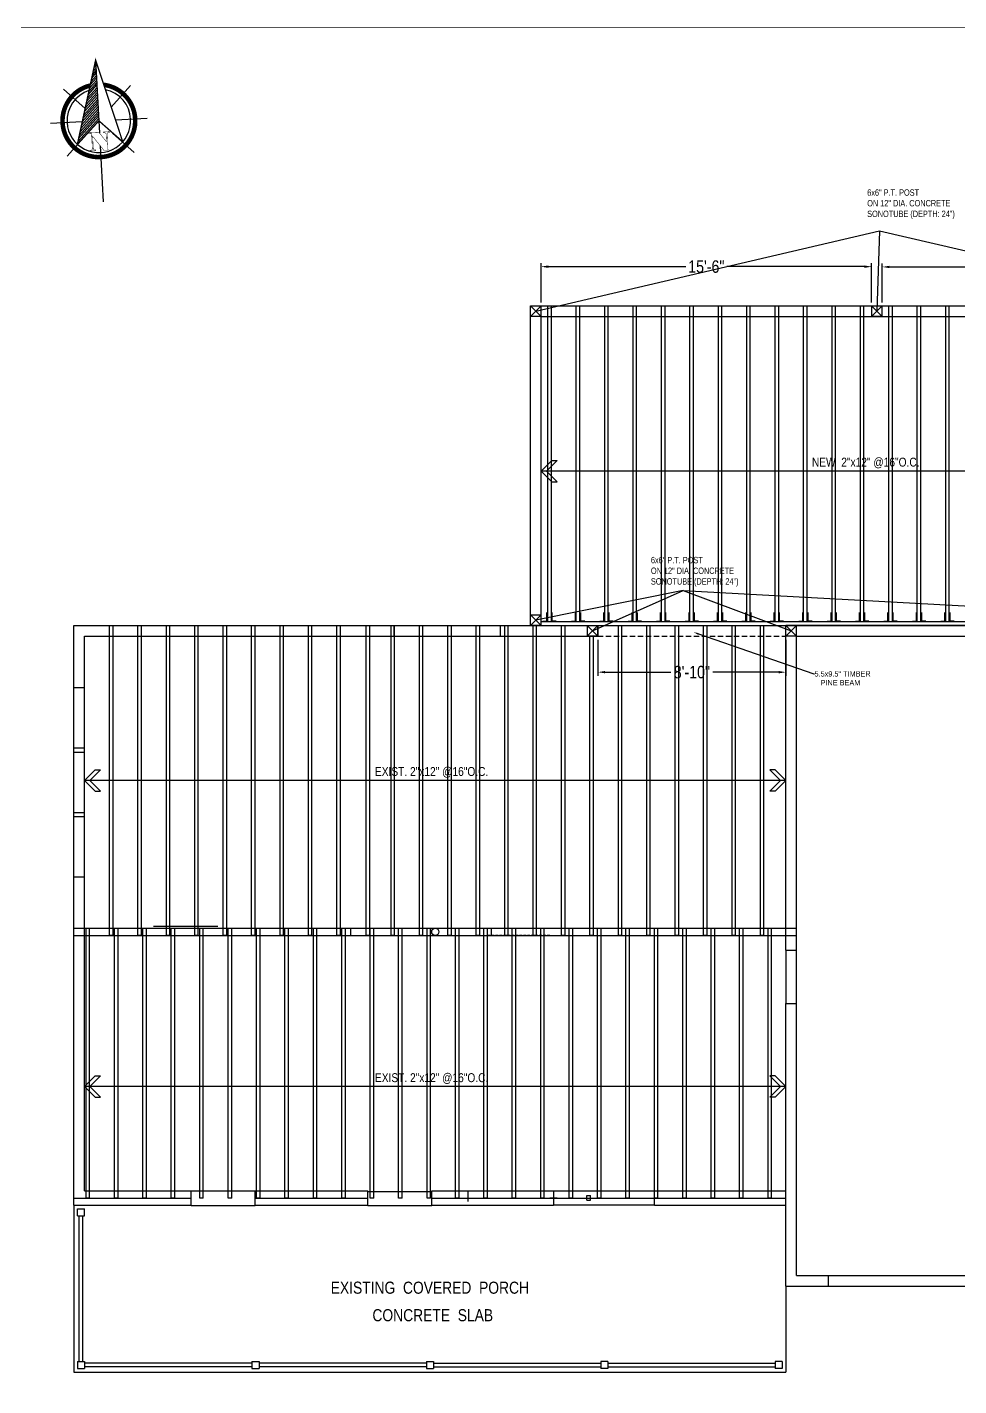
# Model space of a CAD drawing. Header units: inches. Extents: x -1842 to 12195, y -2228 to 2193.
# Drawn here: x 4611 to 5135, y -618 to 147 of the extents above; entities that cross this region are included whole.
import ezdxf
from ezdxf import colors
from ezdxf.entities.mleader import LeaderData, LeaderLine
from ezdxf.math import Vec2, Vec3

# ---------------------------------------------------------------- set-up
doc = ezdxf.new("R2010")
doc.units = ezdxf.units.IN
doc.header["$LTSCALE"] = 6
doc.header["$MEASUREMENT"] = 0
doc.linetypes.add('DASHED', pattern=[0.75, 0.5, -0.25])
doc.linetypes.add('HIDDEN', pattern=[0.375, 0.25, -0.125])
for name, color, linetype in [('ARWALL', 7, 'HIDDEN'), ('CABS', 23, 'Continuous'), ('Title Block', 7, 'Continuous'), ('TXT', 4, 'Continuous')]:
    doc.layers.add(name, color=color, linetype=linetype)
doc.styles.add('ARCHSTYLSHX', font='ARCHSTYL.SHX')
doc.styles.add('HS-DESIGN-TTLB', font='GOTHIC.TTF')
doc.styles.get("Standard").update_dxf_attribs({"font": 'ARIALN.TTF'})
doc.dimstyles.new('STANDARD$0', dxfattribs={"dimtxt": 6, "dimasz": 3, "dimexe": 4, "dimexo": 24, "dimgap": 0.5, "dimtad": 1, "dimdec": 1, "dimzin": 3, "dimdsep": 46, "dimlunit": 4, "dimtxsty": 'ARCHSTYLSHX', "dimblk1": 'OBLIQUE', "dimblk2": 'OBLIQUE', "dimsah": 1, "dimcen": 0.0625, "dimdle": 4, "dimadec": 0, "dimazin": 0, "dimtfac": 1, "dimtdec": 1, "dimtofl": 0, "dimtmove": 0, "dimatfit": 3, "dimldrblk": 'OBLIQUE', "dimfxl": 1, "dimfrac": 2, "dimtolj": 1, "dimtzin": 0, "dimlwd": 9, "dimlwe": 13, "dimarcsym": 0})

# ---------------------------------------------------------------- blocks, each defined once
blk = doc.blocks.new('*X137')
at = {"color": 0}
for p, q in [((147.35, -409.49), (147.62, -409.23)), ((147.55, -408.76), (147.62, -408.7)), ((146.16, -413.87), (147.62, -412.41)), ((146.36, -413.14), (147.62, -411.88)), ((146.55, -412.41), (147.62, -411.35)), ((146.75, -411.68), (147.62, -410.82)), ((146.95, -410.95), (147.62, -410.29)), ((147.15, -410.22), (147.62, -409.76)), ((144.96, -418.25), (147.62, -415.59)), ((145.16, -417.52), (147.62, -415.06)), ((145.36, -416.79), (147.62, -414.53)), ((145.56, -416.06), (147.62, -414)), ((145.76, -415.33), (147.62, -413.47)), ((145.96, -414.6), (147.62, -412.94)), ((143.96, -421.9), (147.62, -418.24)), ((144.16, -421.17), (147.62, -417.71)), ((144.36, -420.44), (147.62, -417.18)), ((144.56, -419.71), (147.62, -416.65)), ((144.76, -418.98), (147.62, -416.12)), ((142.76, -426.28), (147.62, -421.42)), ((142.96, -425.55), (147.62, -420.89)), ((143.16, -424.82), (147.62, -420.36)), ((143.36, -424.09), (147.62, -419.83)), ((143.56, -423.36), (147.62, -419.3)), ((143.76, -422.63), (147.62, -418.77))]:
    blk.add_line(p, q, dxfattribs=at)
blk = doc.blocks.new('North')
for p, q in [((-0.05, 18.32), (-0.05, 2.23)), ((-2.92, 7.82), (-7.42, 12.32)), ((2.82, 7.82), (7.32, 12.32)), ((-3.71, 4.95), (-10.67, 4.95)), ((3.61, 4.95), (10.57, 4.95)), ((-2.92, 2.08), (-7.42, -2.42)), ((2.82, 2.08), (7.32, -2.42)), ((-0.05, -0.54), (-0.05, -12.88))]:
    blk.add_line(p, q)
for points, const_width in [([(-5.06, -0.01), (-0.05, 18.32), (4.95, 0.05), (-0.05, 4.95), (-5.06, -0.01)], 0.3), ([(-1.6, -0.98), (-1.6, -1.05), (-1.59, -1.12), (-1.58, -1.18), (-1.57, -1.22), (-1.56, -1.27), (-1.54, -1.31), (-1.52, -1.33), (-1.5, -1.35), (-1.47, -1.37), (-1.44, -1.38), (-1.4, -1.4), (-1.34, -1.41), (-1.28, -1.42), (-1.21, -1.43), (-1.13, -1.43), (-1.05, -1.43), (-1.05, -1.59), (-2.39, -1.59), (-2.39, -1.43), (-2.35, -1.43), (-2.28, -1.43), (-2.21, -1.43), (-2.14, -1.42), (-2.09, -1.41), (-2.04, -1.4), (-2, -1.38), (-1.96, -1.37), (-1.94, -1.35), (-1.91, -1.33), (-1.88, -1.31), (-1.86, -1.27), (-1.85, -1.23), (-1.83, -1.18), (-1.82, -1.12), (-1.81, -1.06), (-1.81, -1), (-1.81, 2.29), (-2.39, 2.29), (-2.39, 2.44), (-0.21, 2.44), (1.39, 0.24), (1.39, 1.81), (1.39, 1.88), (1.38, 1.95), (1.37, 2), (1.36, 2.06), (1.35, 2.1), (1.33, 2.14), (1.31, 2.17), (1.29, 2.19), (1.26, 2.21), (1.22, 2.23), (1.17, 2.25), (1.12, 2.26), (1.06, 2.27), (0.99, 2.28), (0.92, 2.29), (0.84, 2.29), (0.82, 2.29), (0.82, 2.44), (2.16, 2.44), (2.16, 2.29), (2.12, 2.29), (2.04, 2.29), (1.98, 2.28), (1.92, 2.27), (1.86, 2.26), (1.81, 2.25), (1.77, 2.24), (1.73, 2.22), (1.71, 2.2), (1.69, 2.18), (1.67, 2.15), (1.65, 2.1), (1.63, 2.06), (1.62, 2.01), (1.61, 1.95), (1.61, 1.88), (1.61, 1.81), (1.61, -1.59), (0.7, -1.59), (-1.6, 1.62), (-1.6, -0.98), (-1.6, -0.98)], 0.1)]:
    blk.add_lwpolyline(points, dxfattribs=dict(const_width=const_width))
at = {"const_width": 1}
for points in [[(-8.05, 4.95, 1), (7.95, 4.95, 0.359415), (1.47, 12.8, 1)], [(-1.57, 12.8, 0.359415), (-8.05, 4.95, 1)]]:
    blk.add_lwpolyline(points, format="xyb", dxfattribs=at)
for start, end in [(105.027, 180), (0, 74.973), (180, 0)]:
    blk.add_arc((-0.05, 4.95), 7, start, end)
blk.add_blockref('*X137', (-147.67, 426.84))
blk = doc.blocks.new('*D467')
at = {"layer": 'Defpoints', "color": 0, "transparency": 16777216}
for p in [(5086.23, 12.34), (4900.16, -9.81), (5086.23, -9.81)]:
    blk.add_point(p, dxfattribs=at)
at = {"layer": 'Title Block', "color": 3, "lineweight": -2, "transparency": 16777216}
for p, q in [((4900.16, -7.81), (4900.16, 14.34)), ((4904.16, 12.34), (4981.6, 12.34)), ((5082.23, 12.34), (5004.79, 12.34)), ((5086.23, -7.81), (5086.23, 14.34))]:
    blk.add_line(p, q, dxfattribs=at)
at = {"layer": 'Title Block', "color": 3, "transparency": 16777216}
for points in [[(4904.16, 13), (4904.16, 11.67), (4900.16, 12.34)], [(5082.23, 13), (5082.23, 11.67), (5086.23, 12.34)]]:
    blk.add_solid(points, dxfattribs=at)
at = {"layer": 'Title Block', "color": 3, "transparency": 16777216, "insert": (4993.19, 12.34), "char_height": 7, "attachment_point": 5}
blk.add_mtext('\\A1;15\'-6"', dxfattribs=at)
blk = doc.blocks.new('*D468')
at = {"layer": 'Defpoints', "color": 0, "transparency": 16777216}
for p in [(5283.96, 12.19), (5092.23, -9.81), (5283.96, -9.81)]:
    blk.add_point(p, dxfattribs=at)
at = {"layer": 'Title Block', "color": 3, "lineweight": -2, "transparency": 16777216}
for p, q in [((5092.23, -7.81), (5092.23, 14.19)), ((5096.23, 12.19), (5181.49, 12.19)), ((5279.96, 12.19), (5194.69, 12.19)), ((5283.96, -7.81), (5283.96, 14.19))]:
    blk.add_line(p, q, dxfattribs=at)
at = {"layer": 'Title Block', "color": 3, "transparency": 16777216}
for points in [[(5096.23, 12.85), (5096.23, 11.52), (5092.23, 12.19)], [(5279.96, 12.85), (5279.96, 11.52), (5283.96, 12.19)]]:
    blk.add_solid(points, dxfattribs=at)
at = {"layer": 'Title Block', "color": 3, "transparency": 16777216, "insert": (5188.09, 12.19), "char_height": 7, "attachment_point": 5}
blk.add_mtext("\\A1;16'", dxfattribs=at)
blk = doc.blocks.new('*D469')
at = {"layer": 'Defpoints', "color": 0, "transparency": 16777216}
for p in [(4932.16, -195.81), (5037.96, -195.81), (5037.96, -216.12)]:
    blk.add_point(p, dxfattribs=at)
at = {"layer": 'Title Block', "color": 3, "lineweight": -2, "transparency": 16777216}
for p, q in [((4932.16, -197.81), (4932.16, -218.12)), ((5037.96, -197.81), (5037.96, -218.12)), ((4936.16, -216.12), (4973.19, -216.12)), ((5033.96, -216.12), (4996.92, -216.12))]:
    blk.add_line(p, q, dxfattribs=at)
at = {"layer": 'Title Block', "color": 3, "transparency": 16777216}
for points in [[(4936.16, -215.45), (4936.16, -216.79), (4932.16, -216.12)], [(5033.96, -215.45), (5033.96, -216.79), (5037.96, -216.12)]]:
    blk.add_solid(points, dxfattribs=at)
at = {"layer": 'Title Block', "color": 3, "transparency": 16777216, "insert": (4985.06, -216.12), "char_height": 7, "attachment_point": 5}
blk.add_mtext('\\A1;8\'-10"', dxfattribs=at)

msp = doc.modelspace()

# ---------------------------------------------------------------- hatches: boundary and pattern name
at = {"layer": 'Title Block'}
h = msp.add_hatch(dxfattribs=at)
h.set_pattern_fill('ANSI31', color=256)
h.paths.add_polyline_path([(4372.765059, -902.812676), (4372.765059, -887.5142182), (4366.530301, -887.5142182), (4366.530301, -902.812676)], flags=9)
h.paths.add_polyline_path([(4353.2969221, -928.448797), (4368.5953799, -928.448797), (4368.5953799, -922.214039), (4353.2969221, -922.214039)], flags=9)
h.paths.add_polyline_path([(4246.3880732, -902.812676), (4246.3880732, -887.5142182), (4240.1533152, -887.5142182), (4240.1533152, -902.812676)], flags=9)
h.paths.add_polyline_path([(4249.0259403, -928.448797), (4264.3243982, -928.448797), (4264.3243982, -922.214039), (4249.0259403, -922.214039)], flags=9)
h.paths.add_polyline_path([(4642.7772192, -535.0149709), (4700.2961836, -535.0149709), (4700.2961836, -520.8567421), (4642.7772192, -520.8567421)], flags=9)
h.paths.add_polyline_path([(4404.7607753, -587.3211949), (4463.9961698, -587.3211949), (4463.9961698, -573.1629661), (4404.7607753, -573.1629661)], flags=9)
h.paths.add_polyline_path([(3962.9256859, -455.5130367), (3983.9978807, -455.5130367), (3983.9978807, -444.1864537), (3962.9256859, -444.1864537)], flags=9)
h.paths.add_polyline_path([(4594.1730365, -399.8880549), (4604.9664728, -399.8880549), (4604.9664728, -393.3911243), (4594.1730365, -393.3911243)], flags=9)
h.paths.add_polyline_path([(3995.8959105, -515.1036783), (4020.937234, -515.1036783), (4020.937234, -500.9454494), (3995.8959105, -500.9454494)], flags=9)
h.paths.add_polyline_path([(3934.9225625, -432.5754427), (3945.7159988, -432.5754427), (3945.7159988, -426.0785121), (3934.9225625, -426.0785121)], flags=9)
h.paths.add_polyline_path([(4691.6856204, -399.8880549), (4702.4790567, -399.8880549), (4702.4790567, -393.3911243), (4691.6856204, -393.3911243)], flags=9)
h.paths.add_polyline_path([(4524.5349951, -432.1942085), (4535.3284314, -432.1942085), (4535.3284314, -425.697278), (4524.5349951, -425.697278)], flags=9)
h.paths.add_polyline_path([(4665.5127318, -669.7244894), (4676.3061681, -669.7244894), (4676.3061681, -663.2275588), (4665.5127318, -663.2275588)], flags=9)
h.paths.add_polyline_path([(4573.4681528, -637.4183357), (4584.2615891, -637.4183357), (4584.2615891, -630.9214052), (4573.4681528, -630.9214052)], flags=9)
h.paths.add_polyline_path([(4453.2213193, -804.7332719), (4485.1886702, -804.7332719), (4485.1886702, -790.575043), (4453.2213193, -790.575043)], flags=9)
h.paths.add_polyline_path([(4379.5185102, -764.0489218), (4379.5185102, -753.2554855), (4373.0215797, -753.2554855), (4373.0215797, -764.0489218)], flags=9)
h.paths.add_polyline_path([(4197.7827469, -524.1257525), (4214.1749721, -524.1257525), (4214.1749721, -516.3648384), (4197.7827469, -516.3648384)], flags=9)
h.paths.add_polyline_path([(4184.2731982, -487.1458928), (4221.8583784, -487.1458928), (4221.8583784, -472.987664), (4184.2731982, -472.987664)], flags=9)
h.paths.add_polyline_path([(4218.4723126, -606.7173574), (4230.6664043, -606.7173574), (4230.6664043, -598.5564281), (4218.4723126, -598.5564281)], flags=9)
h.paths.add_polyline_path([(4387.6211479, -701.2611854), (4413.9613915, -701.2611854), (4413.9613915, -687.1029565), (4387.6211479, -687.1029565)], flags=9)
h.paths.add_polyline_path([(4379.8107703, -676.1641048), (4379.8107703, -665.3706685), (4373.3138398, -665.3706685), (4373.3138398, -676.1641048)], flags=9)
h.paths.add_polyline_path([(4436.2693564, -692.0888565), (4443.6157065, -692.0888565), (4443.6157065, -683.4826065), (4436.2693564, -683.4826065)], flags=9)
h.paths.add_polyline_path([(4436.6043603, -720.0999036), (4442.8969912, -720.0999036), (4442.8969912, -711.4936536), (4436.6043603, -711.4936536)], flags=9)
h.paths.add_polyline_path([(4459.7318837, -687.5954971), (4492.2234416, -687.5954971), (4492.2234416, -676.2689141), (4459.7318837, -676.2689141)], flags=9)
h.paths.add_polyline_path([(4478.6345287, -638.4183357), (4489.427965, -638.4183357), (4489.427965, -631.9214052), (4478.6345287, -631.9214052)], flags=9)
h.paths.add_polyline_path([(4525.8531755, -636.7459171), (4536.6466118, -636.7459171), (4536.6466118, -630.2489866), (4525.8531755, -630.2489866)], flags=9)
h.paths.add_polyline_path([(4168.9173062, -687.5954971), (4196.9108894, -687.5954971), (4196.9108894, -676.2689141), (4168.9173062, -676.2689141)], flags=9)
h.paths.add_polyline_path([(4172.4275571, -622.6000105), (4183.2209934, -622.6000105), (4183.2209934, -616.10308), (4172.4275571, -616.10308)], flags=9)
h.paths.add_polyline_path([(4229.1311212, -807.4276035), (4229.1311212, -758.3024462), (4217.8045381, -758.3024462), (4217.8045381, -807.4276035)], flags=9)
h.paths.add_polyline_path([(4241.4658057, -800.8018646), (4241.4658057, -790.0084283), (4234.9688751, -790.0084283), (4234.9688751, -800.8018646)], flags=9)
h.paths.add_polyline_path([(4241.4658057, -775.2767425), (4241.4658057, -764.4833062), (4234.9688751, -764.4833062), (4234.9688751, -775.2767425)], flags=9)
h.paths.add_polyline_path([(4002.9225625, -432.5754427), (4013.7159988, -432.5754427), (4013.7159988, -426.0785121), (4002.9225625, -426.0785121)], flags=9)
h.paths.add_polyline_path([(3897.7597315, -526.5589163), (3946.1723383, -526.5589163), (3946.1723383, -500.9454494), (3897.7597315, -500.9454494)], flags=9)
h.paths.add_polyline_path([(4125.2089103, -636.7459171), (4136.0023466, -636.7459171), (4136.0023466, -630.2489866), (4125.2089103, -630.2489866)], flags=9)
h.paths.add_polyline_path([(4283.416569, -836.0842706), (4294.2100053, -836.0842706), (4294.2100053, -829.58734), (4283.416569, -829.58734)], flags=25)
h.paths.add_polyline_path([(4283.416569, -836.0842706), (4294.2100053, -836.0842706), (4294.2100053, -829.58734), (4283.416569, -829.58734)], flags=25)
h.paths.add_polyline_path([(4319.416569, -836.0842706), (4330.2100053, -836.0842706), (4330.2100053, -829.58734), (4319.416569, -829.58734)], flags=25)
h.paths.add_polyline_path([(4319.416569, -836.0842706), (4330.2100053, -836.0842706), (4330.2100053, -829.58734), (4319.416569, -829.58734)], flags=25)
h.paths.add_polyline_path([(4074.940017, -471.8175529), (4085.7334533, -471.8175529), (4085.7334533, -465.3206224), (4074.940017, -465.3206224)], flags=9)

# ---------------------------------------------------------------- linework, layer by layer
at = {"color": 1}
for p, q in [((4897.1570105, -12.8105158), (5090.7492715, 32.454352)), ((5090.7492715, 32.454352), (5089.229104, -12.8104955)), ((5090.7492715, 32.454352), (5286.9570105, -12.8105158)), ((4894.1570105, -9.8105158), (4900.1570105, -15.8105158)), ((4900.1570105, -9.8105158), (4894.1570105, -15.8105158)), ((4900.1570105, -15.8105158), (4900.1570105, -9.8105158)), ((5086.229104, -9.8104955), (5092.229104, -15.8104955)), ((5092.229104, -9.8104955), (5086.229104, -15.8104955)), ((5086.229104, -9.8104955), (5086.229104, -15.8104955)), ((5092.229104, -15.8104955), (5092.229104, -9.8104955)), ((4900.1570105, -15.8105158), (4894.1570105, -15.8105158)), ((5092.229104, -15.8104955), (5086.229104, -15.8104955)), ((4980.0637205, -170.1503419), (4897.1570105, -186.8105158)), ((4929.1608802, -192.8104955), (4980.0637205, -170.1503419)), ((4980.0637205, -170.1503419), (5040.9570064, -192.8104955)), ((4980.0637205, -170.1503419), (5286.9570105, -186.8105158)), ((4894.1570105, -183.8105158), (4900.1570105, -189.8105158)), ((4900.1570105, -183.8105158), (4894.1570105, -189.8105158)), ((4926.1608802, -189.8104955), (4926.1608599, -195.8104955)), ((4926.1608599, -195.8104955), (4932.1570105, -189.8105158)), ((4926.1608802, -189.8105158), (4932.1570105, -195.8066259)), ((4932.1608802, -195.8104955), (4932.1608802, -189.8104955)), ((5037.9570064, -189.8104955), (5043.9570064, -195.8104955)), ((5043.9570064, -189.8104955), (5037.9570064, -195.8104955)), ((5043.9570064, -195.8104955), (5043.9570064, -189.8104955)), ((4932.1608802, -195.8104955), (4926.1608802, -195.8104955)), ((5043.9570064, -195.8104955), (5037.9570064, -195.8104955))]:
    msp.add_line(p, q, dxfattribs=at)
for p, q in [((4900.1570105, -189.8105158), (4894.1570105, -189.8105158)), ((4900.1570105, -189.8105158), (4900.1570105, -183.8105158)), ((4932.1570105, -189.8105158), (5037.9570105, -189.8105158)), ((4637.1570105, -360.4105158), (5043.9570105, -360.4105158)), ((4637.1570105, -364.4105158), (5043.9570105, -364.4105158)), ((4643.9570105, -360.4105158), (4645.9570105, -360.4105158)), ((4659.1570105, -364.4105158), (4657.1570105, -364.4105158)), ((4659.9570105, -360.4105158), (4661.9570105, -360.4105158)), ((4675.1570105, -364.4105158), (4673.1570105, -364.4105158)), ((4675.9570105, -360.4105158), (4677.9570105, -360.4105158)), ((4691.1570105, -364.4105158), (4689.1570105, -364.4105158)), ((4691.9570105, -360.4105158), (4693.9570105, -360.4105158)), ((4707.1570105, -364.4105158), (4705.1570105, -364.4105158)), ((4707.9570105, -360.4105158), (4709.9570105, -360.4105158)), ((4723.1570105, -364.4105158), (4721.1570105, -364.4105158)), ((4723.9570105, -360.4105158), (4725.9570105, -360.4105158)), ((4739.1570105, -364.4105158), (4737.1570105, -364.4105158)), ((4739.9570105, -360.4105158), (4741.9570105, -360.4105158)), ((4755.1570105, -364.4105158), (4753.1570105, -364.4105158)), ((4755.9570105, -360.4105158), (4757.9570105, -360.4105158)), ((4771.1570105, -364.4105158), (4769.1570105, -364.4105158)), ((4771.9570105, -360.4105158), (4773.9570105, -360.4105158)), ((4787.1570105, -364.4105158), (4785.1570105, -364.4105158)), ((4787.9570105, -360.4105158), (4789.9570105, -360.4105158)), ((4803.6570105, -364.4105158), (4801.6570105, -364.4105158)), ((4803.9570105, -360.4105158), (4805.9570105, -360.4105158)), ((4817.6570105, -364.4105158), (4815.6570105, -364.4105158)), ((4819.9570105, -360.4105158), (4821.9570105, -360.4105158)), ((4833.6570105, -364.4105158), (4831.6570105, -364.4105158)), ((4835.9570105, -360.4105158), (4837.9570105, -360.4105158)), ((4849.6570105, -364.4105158), (4847.6570105, -364.4105158)), ((4849.6570105, -364.4105158), (4847.6570105, -364.4105158)), ((4851.9570105, -360.4105158), (4853.9570105, -360.4105158)), ((4851.9570105, -360.4105158), (4853.9570105, -360.4105158)), ((4865.6570105, -364.4105158), (4863.6570105, -364.4105158)), ((4867.9570105, -360.4105158), (4869.9570105, -360.4105158)), ((4881.6570105, -364.4105158), (4879.6570105, -364.4105158)), ((4883.9570105, -360.4105158), (4885.9570105, -360.4105158)), ((4897.6570105, -364.4105158), (4895.6570105, -364.4105158)), ((4899.9570105, -360.4105158), (4901.9570105, -360.4105158)), ((4907.1570105, -360.4105158), (4909.1570105, -360.4105158)), ((4913.6570105, -364.4105158), (4911.6570105, -364.4105158)), ((4915.9570105, -360.4105158), (4917.9570105, -360.4105158)), ((4929.6570105, -364.4105158), (4927.6570105, -364.4105158)), ((4929.6570105, -364.4105158), (4927.6570105, -364.4105158)), ((4931.9570105, -360.4105158), (4933.9570105, -360.4105158)), ((4931.9570105, -360.4105158), (4933.9570105, -360.4105158)), ((4945.6570105, -364.4105158), (4943.6570105, -364.4105158)), ((4945.6570105, -364.4105158), (4943.6570105, -364.4105158)), ((4947.9570105, -360.4105158), (4949.9570105, -360.4105158)), ((4947.9570105, -360.4105158), (4949.9570105, -360.4105158)), ((4961.6570105, -364.4105158), (4959.6570105, -364.4105158)), ((4961.6570105, -364.4105158), (4959.6570105, -364.4105158)), ((4963.9570105, -360.4105158), (4965.9570105, -360.4105158)), ((4963.9570105, -360.4105158), (4965.9570105, -360.4105158)), ((4977.6570105, -364.4105158), (4975.6570105, -364.4105158)), ((4977.6570105, -364.4105158), (4975.6570105, -364.4105158)), ((4979.9570105, -360.4105158), (4981.9570105, -360.4105158)), ((4979.9570105, -360.4105158), (4981.9570105, -360.4105158)), ((4993.6570105, -364.4105158), (4991.6570105, -364.4105158)), ((4993.6570105, -364.4105158), (4991.6570105, -364.4105158)), ((4995.9570105, -360.4105158), (4997.9570105, -360.4105158)), ((5009.6570105, -364.4105158), (5007.6570105, -364.4105158)), ((5011.9570105, -360.4105158), (5013.9570105, -360.4105158)), ((5025.6570105, -364.4105158), (5023.6570105, -364.4105158)), ((5027.9570105, -360.4105158), (5029.9570105, -360.4105158)), ((5037.9570105, -372.8105158), (5037.9570105, -402.8105158)), ((4645.9570105, -512.4105158), (4643.9570105, -512.4105158)), ((4661.9570105, -512.4105158), (4659.9570105, -512.4105158)), ((4677.9570105, -512.4105158), (4675.9570105, -512.4105158)), ((4693.9570105, -512.4105158), (4691.9570105, -512.4105158)), ((4709.9570105, -512.4105158), (4707.9570105, -512.4105158)), ((4725.9570105, -512.4105158), (4723.9570105, -512.4105158)), ((4741.9570105, -512.4105158), (4739.9570105, -512.4105158)), ((4757.9570105, -512.4105158), (4755.9570105, -512.4105158)), ((4773.9570105, -512.4105158), (4771.9570105, -512.4105158)), ((4789.9570105, -512.4105158), (4787.9570105, -512.4105158)), ((4805.9570105, -512.4105158), (4803.9570105, -512.4105158)), ((4821.9570105, -512.4105158), (4819.9570105, -512.4105158)), ((4837.9570105, -512.4105158), (4835.9570105, -512.4105158)), ((4853.9570105, -512.4105158), (4851.9570105, -512.4105158)), ((4853.9570105, -512.4105158), (4851.9570105, -512.4105158)), ((4869.9570105, -512.4105158), (4867.9570105, -512.4105158)), ((4885.9570105, -512.4105158), (4883.9570105, -512.4105158)), ((4901.9570105, -512.4105158), (4899.9570105, -512.4105158)), ((4907.1570105, -512.4105158), (4905.1570105, -512.4105158)), ((4907.1570105, -508.4105158), (4963.9570105, -508.4105158)), ((4909.1570105, -512.4105158), (4907.1570105, -512.4105158)), ((4907.1570105, -512.4105158), (4965.9570105, -512.4105158)), ((4917.9570105, -512.4105158), (4915.9570105, -512.4105158)), ((4917.9570105, -512.4105158), (4915.9570105, -512.4105158)), ((4917.9570105, -512.4105158), (4915.9570105, -512.4105158)), ((4933.9570105, -512.4105158), (4931.9570105, -512.4105158)), ((4933.9570105, -512.4105158), (4931.9570105, -512.4105158)), ((4933.9570105, -512.4105158), (4931.9570105, -512.4105158)), ((4949.9570105, -512.4105158), (4947.9570105, -512.4105158)), ((4965.9570105, -512.4105158), (4963.9570105, -512.4105158)), ((4965.9570105, -512.4105158), (4963.9570105, -512.4105158)), ((4965.9570105, -512.4105158), (4963.9570105, -512.4105158)), ((4981.9570105, -512.4105158), (4979.9570105, -512.4105158)), ((4997.9570105, -512.4105158), (4995.9570105, -512.4105158)), ((4997.9570105, -512.4105158), (4995.9570105, -512.4105158)), ((5013.9570105, -512.4105158), (5011.9570105, -512.4105158)), ((5013.9570105, -512.4105158), (5011.9570105, -512.4105158)), ((5029.9570105, -512.4105158), (5027.9570105, -512.4105158)), ((5029.9570105, -512.4105158), (5027.9570105, -512.4105158)), ((4963.9570105, -516.4105158), (4907.1570105, -516.4105158)), ((5061.9570105, -556.0105158), (5265.9570105, -556.0105158))]:
    msp.add_line(p, q)
at = {"linetype": 'DASHED'}
msp.add_line((4932.1570105, -195.8105158), (5037.9570105, -195.8105158), dxfattribs=at)
msp.add_lwpolyline([(3851.9612751, 147.0156656, 0.5, 0.5, 0), (5347.0205098, 147.0156656, 0, 0, 0), (5347.0205098, -979.4335558, 0.5, 0.5, 0), (3851.9612751, -979.4335558, 0.5, 0.5, 0)], format="xyseb")
msp.add_circle((4840.5570105, -362.4105158), 2)
at = {"layer": 'ARWALL', "color": 7}
msp.add_line((4905.1570105, -364.4105158), (4869.1570105, -364.4105158), dxfattribs=at)
at = {"layer": 'CABS'}
msp.add_line((4718.1570105, -359.4105158), (4681.9651395, -359.4105158), dxfattribs=at)
at = {"layer": 'Title Block'}
for p, q in [((4894.1570105, -9.8105158), (5289.9570105, -9.8105158)), ((4894.1570105, -189.8105158), (4894.1570105, -9.8105158)), ((4894.1570105, -189.8105158), (4894.1570105, -9.8105158)), ((4894.1570105, -187.8105158), (4894.1570105, -9.8105158)), ((4903.9570105, -187.8105158), (4903.9570105, -9.8105158)), ((4905.9570105, -187.8105158), (4905.9570105, -9.8105158)), ((4919.9570105, -187.8105158), (4919.9570105, -9.8105158)), ((4921.9570105, -187.8105158), (4921.9570105, -9.8105158)), ((4935.9570105, -187.8105158), (4935.9570105, -9.8105158)), ((4937.9570105, -187.8105158), (4937.9570105, -9.8105158)), ((4951.9570105, -187.8105158), (4951.9570105, -9.8105158)), ((4953.9570105, -187.8105158), (4953.9570105, -9.8105158)), ((4967.9570105, -187.8105158), (4967.9570105, -9.8105158)), ((4969.9570105, -187.8105158), (4969.9570105, -9.8105158)), ((4983.9570105, -187.8105158), (4983.9570105, -9.8105158)), ((4985.9570105, -187.8105158), (4985.9570105, -9.8105158)), ((4999.9570105, -187.8105158), (4999.9570105, -9.8105158)), ((5001.9570105, -187.8105158), (5001.9570105, -9.8105158)), ((5015.9570105, -187.8105158), (5015.9570105, -9.8105158)), ((5017.9570105, -187.8105158), (5017.9570105, -9.8105158)), ((5031.9570105, -187.8105158), (5031.9570105, -9.8105158)), ((5033.9570105, -187.8105158), (5033.9570105, -9.8105158)), ((5047.9570105, -187.8105158), (5047.9570105, -9.8105158)), ((5049.9570105, -187.8105158), (5049.9570105, -9.8105158)), ((5063.9570105, -187.8105158), (5063.9570105, -9.8105158)), ((5065.9570105, -187.8105158), (5065.9570105, -9.8105158)), ((5079.9570105, -187.8105158), (5079.9570105, -9.8105158)), ((5081.9570105, -187.8105158), (5081.9570105, -9.8105158)), ((5095.9570105, -187.8105158), (5095.9570105, -9.8105158)), ((5097.9570105, -187.8105158), (5097.9570105, -9.8105158)), ((5111.9570105, -187.8105158), (5111.9570105, -9.8105158)), ((5113.9570105, -187.8105158), (5113.9570105, -9.8105158)), ((5127.9570105, -187.8105158), (5127.9570105, -9.8105158)), ((5129.9570105, -187.8105158), (5129.9570105, -9.8105158)), ((4900.1570105, -15.8105158), (5283.9570105, -15.8105158)), ((4900.1570105, -189.8105158), (4900.1570105, -15.8105158)), ((4903.4570105, -187.3105158), (4903.4570105, -182.5)), ((4906.4570105, -187.3105158), (4906.4570105, -182.5)), ((4919.4570105, -187.3105158), (4919.4570105, -182.5)), ((4922.4570105, -187.3105158), (4922.4570105, -182.5)), ((4935.4570105, -187.3105158), (4935.4570105, -182.5)), ((4938.4570105, -187.3105158), (4938.4570105, -182.5)), ((4951.4570105, -187.3105158), (4951.4570105, -182.5)), ((4954.4570105, -187.3105158), (4954.4570105, -182.5)), ((4967.4570105, -187.3105158), (4967.4570105, -182.5)), ((4970.4570105, -187.3105158), (4970.4570105, -182.5)), ((4983.4570105, -187.3105158), (4983.4570105, -182.5)), ((4986.4570105, -187.3105158), (4986.4570105, -182.5)), ((4999.4570105, -187.3105158), (4999.4570105, -182.5)), ((5002.4570105, -187.3105158), (5002.4570105, -182.5)), ((5015.4570105, -187.3105158), (5015.4570105, -182.5)), ((5018.4570105, -187.3105158), (5018.4570105, -182.5)), ((5031.4570105, -187.3105158), (5031.4570105, -182.5)), ((5034.4570105, -187.3105158), (5034.4570105, -182.5)), ((5047.4570105, -187.3105158), (5047.4570105, -182.5)), ((5050.4570105, -187.3105158), (5050.4570105, -182.5)), ((5063.4570105, -187.3105158), (5063.4570105, -182.5)), ((5066.4570105, -187.3105158), (5066.4570105, -182.5)), ((5079.4570105, -187.3105158), (5079.4570105, -182.5)), ((5082.4570105, -187.3105158), (5082.4570105, -182.5)), ((5095.4570105, -187.3105158), (5095.4570105, -182.5)), ((5098.4570105, -187.3105158), (5098.4570105, -182.5)), ((5111.4570105, -187.3105158), (5111.4570105, -182.5)), ((5114.4570105, -187.3105158), (5114.4570105, -182.5)), ((5127.4570105, -187.3105158), (5127.4570105, -182.5)), ((5130.4570105, -187.3105158), (5130.4570105, -182.5)), ((4637.1570105, -189.8105158), (4932.1570105, -189.8105158)), ((4637.1570105, -516.4105158), (4637.1570105, -189.8105158)), ((4657.1570105, -364.4105158), (4657.1570105, -189.8105158)), ((4659.1570105, -364.4105158), (4659.1570105, -189.8105158)), ((4673.1570105, -364.4105158), (4673.1570105, -189.8105158)), ((4675.1570105, -364.4105158), (4675.1570105, -189.8105158)), ((4689.1570105, -364.4105158), (4689.1570105, -189.8105158)), ((4691.1570105, -364.4105158), (4691.1570105, -189.8105158)), ((4705.1570105, -364.4105158), (4705.1570105, -189.8105158)), ((4707.1570105, -364.4105158), (4707.1570105, -189.8105158)), ((4721.1570105, -364.4105158), (4721.1570105, -189.8105158)), ((4723.1570105, -364.4105158), (4723.1570105, -189.8105158)), ((4737.1570105, -364.4105158), (4737.1570105, -189.8105158)), ((4739.1570105, -364.4105158), (4739.1570105, -189.8105158)), ((4753.1570105, -364.4105158), (4753.1570105, -189.8105158)), ((4755.1570105, -364.4105158), (4755.1570105, -189.8105158)), ((4769.1570105, -364.4105158), (4769.1570105, -189.8105158)), ((4771.1570105, -364.4105158), (4771.1570105, -189.8105158)), ((4785.1570105, -364.4105158), (4785.1570105, -189.8105158)), ((4787.1570105, -364.4105158), (4787.1570105, -189.8105158)), ((4801.6570105, -364.4105158), (4801.6570105, -189.8105158)), ((4803.6570105, -364.4105158), (4803.6570105, -189.8105158)), ((4815.6570105, -364.4105158), (4815.6570105, -189.8105158)), ((4817.1570105, -189.8105158), (4817.1570105, -195.8105158)), ((4817.6570105, -364.4105158), (4817.6570105, -189.8105158)), ((4831.6570105, -364.4105158), (4831.6570105, -189.8105158)), ((4833.6570105, -364.4105158), (4833.6570105, -189.8105158)), ((4847.6570105, -364.4105158), (4847.6570105, -189.8105158)), ((4849.6570105, -364.4105158), (4849.6570105, -189.8105158)), ((4863.6570105, -364.4105158), (4863.6570105, -189.8105158)), ((4865.6570105, -364.4105158), (4865.6570105, -189.8105158)), ((4877.1570105, -189.8105158), (4877.1570105, -195.8105158)), ((4879.6570105, -364.4105158), (4879.6570105, -189.8105158)), ((4881.6570105, -364.4105158), (4881.6570105, -189.8105158)), ((4895.6570105, -364.4105158), (4895.6570105, -189.8105158)), ((4897.6570105, -364.4105158), (4897.6570105, -189.8105158)), ((5283.9570105, -187.8105158), (4900.1570105, -187.8105158)), ((4901.1887867, -187.3105158), (4903.4570105, -187.3105158)), ((4908.7252343, -187.3105158), (4906.4570105, -187.3105158)), ((4911.6570105, -364.4105158), (4911.6570105, -189.8105158)), ((4913.6570105, -364.4105158), (4913.6570105, -189.8105158)), ((4917.1887867, -187.3105158), (4919.4570105, -187.3105158)), ((4924.7252343, -187.3105158), (4922.4570105, -187.3105158)), ((4932.1570105, -189.8105158), (4932.1570105, -195.8105158)), ((4932.1570105, -189.8105158), (4932.1570105, -195.8105158)), ((4932.1570105, -189.8105158), (5037.9570105, -189.8105158)), ((4933.1887867, -187.3105158), (4935.4570105, -187.3105158)), ((4940.7252343, -187.3105158), (4938.4570105, -187.3105158)), ((4943.6570105, -364.4105158), (4943.6570105, -189.8105158)), ((4945.6570105, -364.4105158), (4945.6570105, -189.8105158)), ((4949.1887867, -187.3105158), (4951.4570105, -187.3105158)), ((4956.7252343, -187.3105158), (4954.4570105, -187.3105158)), ((4959.6570105, -364.4105158), (4959.6570105, -189.8105158)), ((4961.6570105, -364.4105158), (4961.6570105, -189.8105158)), ((4965.1887867, -187.3105158), (4967.4570105, -187.3105158)), ((4972.7252343, -187.3105158), (4970.4570105, -187.3105158)), ((4975.6570105, -364.4105158), (4975.6570105, -189.8105158)), ((4977.6570105, -364.4105158), (4977.6570105, -189.8105158)), ((4981.1887867, -187.3105158), (4983.4570105, -187.3105158)), ((4988.7252343, -187.3105158), (4986.4570105, -187.3105158)), ((4991.6570105, -364.4105158), (4991.6570105, -189.8105158)), ((4993.6570105, -364.4105158), (4993.6570105, -189.8105158)), ((4997.1887867, -187.3105158), (4999.4570105, -187.3105158)), ((5004.7252343, -187.3105158), (5002.4570105, -187.3105158)), ((5007.6570105, -364.4105158), (5007.6570105, -189.8105158)), ((5009.6570105, -364.4105158), (5009.6570105, -189.8105158)), ((5013.1887867, -187.3105158), (5015.4570105, -187.3105158)), ((5013.8887867, -189.8105158), (5017.8887867, -189.8105158)), ((5013.8887867, -189.8105158), (5017.8887867, -189.8105158)), ((5020.7252343, -187.3105158), (5018.4570105, -187.3105158)), ((5023.6570105, -364.4105158), (5023.6570105, -189.8105158)), ((5025.6570105, -364.4105158), (5025.6570105, -189.8105158)), ((5029.1887867, -187.3105158), (5031.4570105, -187.3105158)), ((5036.7252343, -187.3105158), (5034.4570105, -187.3105158)), ((5037.9570105, -372.8105158), (5037.9570105, -189.8105158)), ((5289.9570105, -189.8105158), (5037.9570105, -189.8105158)), ((5037.9570105, -189.8105158), (5289.9570105, -189.8105158)), ((5037.9570105, -189.8105158), (5289.9570105, -189.8105158)), ((5045.1887867, -187.3105158), (5047.4570105, -187.3105158)), ((5052.7252343, -187.3105158), (5050.4570105, -187.3105158)), ((5061.1887867, -187.3105158), (5063.4570105, -187.3105158)), ((5068.7252343, -187.3105158), (5066.4570105, -187.3105158)), ((5077.1887867, -187.3105158), (5079.4570105, -187.3105158)), ((5084.7252343, -187.3105158), (5082.4570105, -187.3105158)), ((5093.1887867, -187.3105158), (5095.4570105, -187.3105158)), ((5100.7252343, -187.3105158), (5098.4570105, -187.3105158)), ((5109.1887867, -187.3105158), (5111.4570105, -187.3105158)), ((5116.7252343, -187.3105158), (5114.4570105, -187.3105158)), ((5125.1887867, -187.3105158), (5127.4570105, -187.3105158)), ((5132.7252343, -187.3105158), (5130.4570105, -187.3105158)), ((4643.1570105, -195.8105158), (4932.1570105, -195.8105158)), ((4643.1570105, -508.4105158), (4643.1570105, -195.8105158)), ((4927.6570105, -364.4105158), (4927.6570105, -195.8104955)), ((4929.6570105, -364.4105158), (4929.6570105, -195.8105158)), ((5043.9570105, -195.8105158), (5283.9570105, -195.8105158)), ((5043.9570105, -556.0105158), (5043.9570105, -195.8105158)), ((4637.1570105, -224.8105158), (4643.1570105, -224.8105158)), ((4637.1570105, -258.8105158), (4643.1570105, -258.8105158)), ((4637.1570105, -261.1105158), (4643.1570105, -261.1105158)), ((4637.1570105, -261.1105158), (4643.1570105, -261.1105158)), ((4637.1570105, -295.1105158), (4643.1570105, -295.1105158)), ((4637.1570105, -297.4105158), (4643.1570105, -297.4105158)), ((4637.1570105, -331.4105158), (4643.1570105, -331.4105158)), ((4637.1570105, -360.4105158), (4792.9570105, -360.4105158)), ((4643.1570105, -364.4105158), (4792.9570105, -364.4105158)), ((4643.9570105, -512.4105158), (4643.9570105, -360.4105158)), ((4645.9570105, -512.4105158), (4645.9570105, -360.4105158)), ((4659.9570105, -512.4105158), (4659.9570105, -360.4105158)), ((4661.9570105, -512.4105158), (4661.9570105, -360.4105158)), ((4675.9570105, -512.4105158), (4675.9570105, -360.4105158)), ((4677.9570105, -512.4105158), (4677.9570105, -360.4105158)), ((4691.9570105, -512.4105158), (4691.9570105, -360.4105158)), ((4693.9570105, -512.4105158), (4693.9570105, -360.4105158)), ((4707.9570105, -512.4105158), (4707.9570105, -360.4105158)), ((4709.9570105, -512.4105158), (4709.9570105, -360.4105158)), ((4723.9570105, -512.4105158), (4723.9570105, -360.4105158)), ((4725.9570105, -512.4105158), (4725.9570105, -360.4105158)), ((4739.9570105, -512.4105158), (4739.9570105, -360.4105158)), ((4741.9570105, -512.4105158), (4741.9570105, -360.4105158)), ((4755.9570105, -512.4105158), (4755.9570105, -360.4105158)), ((4757.9570105, -512.4105158), (4757.9570105, -360.4105158)), ((4771.9570105, -512.4105158), (4771.9570105, -360.4105158)), ((4773.9570105, -512.4105158), (4773.9570105, -360.4105158)), ((4787.9570105, -512.4105158), (4787.9570105, -360.4105158)), ((4789.9570105, -512.4105158), (4789.9570105, -360.4105158)), ((4792.9570105, -364.4105158), (4792.9570105, -360.4105158)), ((4803.9570105, -512.4105158), (4803.9570105, -360.4105158)), ((4805.9570105, -512.4105158), (4805.9570105, -360.4105158)), ((4819.9570105, -512.4105158), (4819.9570105, -360.4105158)), ((4821.9570105, -512.4105158), (4821.9570105, -360.4105158)), ((4828.9570105, -360.4105158), (4872.1570105, -360.4105158)), ((4828.9570105, -364.4105158), (4865.1570105, -364.4105158)), ((4835.9570105, -512.4105158), (4835.9570105, -360.4105158)), ((4837.9570105, -512.4105158), (4837.9570105, -360.4105158)), ((4851.9570105, -512.4105158), (4851.9570105, -360.4105158)), ((4853.9570105, -512.4105158), (4853.9570105, -360.4105158)), ((4867.9570105, -512.4105158), (4867.9570105, -360.4105158)), ((4869.1570105, -364.4105158), (4872.1570105, -364.4105158)), ((4869.9570105, -512.4105158), (4869.9570105, -360.4105158)), ((4872.1570105, -364.4105158), (4872.1570105, -360.4105158)), ((4872.1570105, -364.4105158), (4872.1570105, -360.4105158)), ((4883.9570105, -512.4105158), (4883.9570105, -360.4105158)), ((4885.9570105, -512.4105158), (4885.9570105, -360.4105158)), ((4899.9570105, -512.4105158), (4899.9570105, -360.4105158)), ((4901.9570105, -512.4105158), (4901.9570105, -360.4105158)), ((4902.1570105, -360.4105158), (4927.1570105, -360.4105158)), ((4902.1570105, -360.4105158), (4927.1570105, -360.4105158)), ((4902.1570105, -364.4105158), (4905.1570105, -364.4105158)), ((4909.1570105, -364.4105158), (4923.1570105, -364.4105158)), ((4909.1570105, -364.4105158), (4923.1570105, -364.4105158)), ((4915.9570105, -512.4105158), (4915.9570105, -360.4105158)), ((4917.9570105, -512.4105158), (4917.9570105, -360.4105158)), ((4931.9570105, -512.4105158), (4931.9570105, -360.4105158)), ((4933.9570105, -512.4105158), (4933.9570105, -360.4105158)), ((4947.9570105, -512.4105158), (4947.9570105, -360.4105158)), ((4949.9570105, -512.4105158), (4949.9570105, -360.4105158)), ((4963.9570105, -512.4105158), (4963.9570105, -360.4105158)), ((4965.9570105, -512.4105158), (4965.9570105, -360.4105158)), ((4979.9570105, -512.4105158), (4979.9570105, -360.4105158)), ((4981.9570105, -512.4105158), (4981.9570105, -360.4105158)), ((4995.9570105, -512.4105158), (4995.9570105, -360.4105158)), ((4997.9570105, -512.4105158), (4997.9570105, -360.4105158)), ((5011.9570105, -512.4105158), (5011.9570105, -360.4105158)), ((5013.9570105, -512.4105158), (5013.9570105, -360.4105158)), ((5027.9570105, -512.4105158), (5027.9570105, -360.4105158)), ((5029.9570105, -512.4105158), (5029.9570105, -360.4105158)), ((5037.9570105, -372.8105158), (5043.9570105, -372.8105158)), ((5037.9570105, -508.4105158), (5037.9570105, -402.8105158)), ((5037.9570105, -402.8105158), (5043.9570105, -402.8105158)), ((5037.9570105, -508.4105158), (5037.9570105, -448.4105158)), ((4637.1570105, -512.4105158), (4703.1570105, -512.4105158)), ((4643.1570105, -508.4105158), (4703.1570105, -508.4105158)), ((4703.1570105, -516.4105158), (4703.1570105, -508.4105158)), ((4703.1570105, -508.4105158), (4739.1570105, -508.4105158)), ((4739.1570105, -508.4105158), (4802.6570105, -508.4105158)), ((4739.1570105, -516.4105158), (4739.1570105, -508.4105158)), ((4739.1570105, -512.4105158), (4802.6570105, -512.4105158)), ((4802.6570105, -516.4105158), (4802.6570105, -508.4105158)), ((4802.6570105, -508.6236177), (4838.6570105, -508.6236177)), ((4838.6570105, -508.4105158), (4907.1570105, -508.4105158)), ((4838.6570105, -516.4105158), (4838.6570105, -508.4105158)), ((4838.6570105, -512.4105158), (4907.1570105, -512.4105158)), ((4859.1570105, -514.4105158), (4859.1570105, -508.4105158)), ((4907.1570105, -508.4105158), (4907.1570105, -516.4105158)), ((4925.9570105, -513.497414), (4925.9570105, -510.897414)), ((4925.9570105, -510.897414), (4927.9570105, -510.897414)), ((4927.9570105, -513.497414), (4927.9570105, -510.897414)), ((4963.9570105, -508.4105158), (5037.9570105, -508.4105158)), ((4963.9570105, -516.4105158), (4963.9570105, -508.4105158)), ((4963.9570105, -512.4105158), (5037.9570105, -512.4105158)), ((5037.9570105, -562.0105158), (5037.9570105, -508.4105158)), ((4637.1570105, -516.4105158), (4703.1570105, -516.4105158)), ((4637.1570105, -516.4105158), (4637.1570105, -610.4105158)), ((4639.1570105, -518.4105158), (4643.1570105, -518.4105158)), ((4639.1570105, -522.4105158), (4639.1570105, -518.4105158)), ((4643.1570105, -522.4105158), (4643.1570105, -518.4105158)), ((4703.1570105, -516.6236177), (4739.1570105, -516.6236177)), ((4739.1570105, -516.4105158), (4802.6570105, -516.4105158)), ((4802.6570105, -516.6236177), (4838.6570105, -516.6236177)), ((4838.6570105, -516.4105158), (4907.1570105, -516.4105158)), ((4925.9570105, -513.497414), (4927.9570105, -513.497414)), ((4963.9570105, -516.4105158), (5037.9570105, -516.4105158)), ((4639.1570105, -522.4105158), (4643.1570105, -522.4105158)), ((4640.1570105, -604.4105158), (4640.1570105, -522.4105158)), ((4642.1570105, -604.4105158), (4642.1570105, -522.4105158)), ((5043.9570105, -556.0105158), (5061.9570105, -556.0105158)), ((5061.9570105, -562.0105158), (5061.9570105, -556.0105158)), ((5037.9570105, -562.0105158), (5289.9570105, -562.0105158)), ((5037.9570105, -562.0105158), (5061.9570105, -562.0105158)), ((5037.9570105, -562.0105158), (5037.9570105, -610.4105158)), ((4639.1570105, -604.4105158), (4643.1570105, -604.4105158)), ((4639.1570105, -604.4105158), (4639.1570105, -608.4105158)), ((4643.1570105, -604.4105158), (4643.1570105, -608.4105158)), ((4737.3570105, -604.4105158), (4741.3570105, -604.4105158)), ((4737.3570105, -604.4105158), (4737.3570105, -608.4105158)), ((4741.3570105, -604.4105158), (4741.3570105, -608.4105158)), ((4835.5570105, -604.4105158), (4839.5570105, -604.4105158)), ((4835.5570105, -604.4105158), (4835.5570105, -608.4105158)), ((4839.5570105, -604.4105158), (4839.5570105, -608.4105158)), ((4839.5570105, -604.4105158), (4839.5570105, -608.4105158)), ((4937.7570105, -604.4105158), (4933.7570105, -604.4105158)), ((4933.7570105, -604.4105158), (4933.7570105, -608.4105158)), ((4937.7570105, -604.4105158), (4937.7570105, -608.4105158)), ((5035.9570105, -604.4105158), (5031.9570105, -604.4105158)), ((5031.9570105, -604.4105158), (5031.9570105, -608.4105158)), ((5035.9570105, -604.4105158), (5035.9570105, -608.4105158)), ((4637.1570105, -610.4105158), (5037.9570105, -610.4105158)), ((4639.1570105, -608.4105158), (4643.1570105, -608.4105158)), ((4737.3570105, -605.4105158), (4643.1570105, -605.4105158)), ((4737.3570105, -607.4105158), (4643.1570105, -607.4105158)), ((4737.3570105, -608.4105158), (4741.3570105, -608.4105158)), ((4835.5570105, -605.4105158), (4741.3570105, -605.4105158)), ((4835.5570105, -607.4105158), (4741.3570105, -607.4105158)), ((4835.5570105, -608.4105158), (4839.5570105, -608.4105158)), ((4839.5570105, -605.4105158), (4933.7570105, -605.4105158)), ((4839.5570105, -607.4105158), (4933.7570105, -607.4105158)), ((4937.7570105, -608.4105158), (4933.7570105, -608.4105158)), ((4937.7570105, -605.4105158), (5031.9570105, -605.4105158)), ((4937.7570105, -607.4105158), (5031.9570105, -607.4105158)), ((5035.9570105, -608.4105158), (5031.9570105, -608.4105158))]:
    msp.add_line(p, q, dxfattribs=at)
at = {"layer": 'Title Block', "color": 1}
for p, q in [((5086.229104, -9.8104955), (5092.229104, -9.8104955)), ((4894.1570105, -183.8105158), (4900.1570105, -183.8105158)), ((4926.1608802, -189.8104955), (4932.1608802, -189.8104955)), ((5037.9570064, -189.8104955), (5043.9570064, -189.8104955))]:
    msp.add_line(p, q, dxfattribs=at)
at = {"layer": 'Title Block', "linetype": 'DASHED'}
msp.add_line((4932.1570105, -189.8105158), (5037.9570105, -189.8105158), dxfattribs=at)
at = {"layer": 'TXT'}
for p, q in [((4906.1570105, -96.8105158), (4909.1570105, -96.8105158)), ((5283.9570105, -102.8105158), (4900.1570105, -102.8105158)), ((4906.1570105, -108.8105158), (4909.1570105, -108.8105158)), ((4649.1570105, -271.1105158), (4652.1570105, -271.1105158)), ((5031.9570105, -271.1105158), (5028.9570105, -271.1105158)), ((5037.9570105, -277.1105158), (4643.1570105, -277.1105158)), ((4649.1570105, -283.1105158), (4652.1570105, -283.1105158)), ((5031.9570105, -283.1105158), (5028.9570105, -283.1105158)), ((4649.1570105, -443.6105158), (4652.1570105, -443.6105158)), ((5031.9570105, -443.6105158), (5028.9570105, -443.6105158)), ((5037.9570105, -449.6105158), (4643.1570105, -449.6105158)), ((4649.1570105, -455.6105158), (4652.1570105, -455.6105158)), ((5031.9570105, -455.6105158), (5028.9570105, -455.6105158))]:
    msp.add_line(p, q, dxfattribs=at)
for points in [[(4906.1570105, -108.8105158), (4900.1570105, -102.8105158), (4906.1570105, -96.8105158)], [(4909.1570105, -108.8105158), (4903.1570105, -102.8105158), (4909.1570105, -96.8105158)], [(4649.1570105, -283.1105158), (4643.1570105, -277.1105158), (4649.1570105, -271.1105158)], [(4652.1570105, -283.1105158), (4646.1570105, -277.1105158), (4652.1570105, -271.1105158)], [(5028.9570105, -283.1105158), (5034.9570105, -277.1105158), (5028.9570105, -271.1105158)], [(5031.9570105, -283.1105158), (5037.9570105, -277.1105158), (5031.9570105, -271.1105158)], [(4649.1570105, -455.6105158), (4643.1570105, -449.6105158), (4649.1570105, -443.6105158)], [(4652.1570105, -455.6105158), (4646.1570105, -449.6105158), (4652.1570105, -443.6105158)], [(5028.9570105, -455.6105158), (5034.9570105, -449.6105158), (5028.9570105, -443.6105158)], [(5031.9570105, -455.6105158), (5037.9570105, -449.6105158), (5031.9570105, -443.6105158)]]:
    msp.add_lwpolyline(points, dxfattribs=at)

# ---------------------------------------------------------------- block references
at = {"xscale": 2.559999999999999, "yscale": 2.559999999999999, "zscale": 2.559999999999999, "rotation": 3.052882514792429}
msp.add_blockref('North', (4651.9660459, 81.8748645), dxfattribs=at)

# ---------------------------------------------------------------- texts
at = {"char_height": 3.6, "width": 95.507369382, "attachment_point": 1, "style": 'HS-DESIGN-TTLB'}
for insert in [(5083.7739692, 55.8868349), (4961.9820653, -151.1750103)]:
    msp.add_mtext('{\\fArial Narrow|b0|i0|c0|p34;6x6" P.T. POST\\PON 12" DIA. CONCRETE\\PSONOTUBE (DEPTH: 24")}', dxfattribs=dict(at, insert=insert))
at = {"char_height": 6.8007744, "width": 110.476910075, "attachment_point": 1}
for s, insert in [('\\A1;EXISTING  COVERED  PORCH', (4781.690153, -559.4890173)), ('\\A1;CONCRETE  SLAB', (4805.190153, -574.9890173))]:
    msp.add_mtext(s, dxfattribs=dict(at, insert=insert))
at = {"layer": 'TXT', "char_height": 5, "width": 110.476910075, "attachment_point": 1}
for s, insert in [('\\A1;NEW  2"x12" @16"O.C.', (5052.6246385, -95.2763953)), ('\\A1;EXIST. 2"x12" @16"O.C.', (4806.6246385, -269.5763953)), ('\\A1;EXIST. 2"x12" @16"O.C.', (4806.6246385, -442.0763953))]:
    msp.add_mtext(s, dxfattribs=dict(at, insert=insert))

# ---------------------------------------------------------------- dimensions: what is measured, and where the dimension line sits
at = {"layer": 'Title Block'}
for base, p1, p2, picture, middle in [((5086.229104, 12.3365997), (4900.1570105, -9.8105158), (5086.229104, -9.8104955), '*D467', (4993.1930573, 12.3365997)), ((5283.9570105, 12.1883268), (5092.229104, -9.8104955), (5283.9570105, -9.8104955), '*D468', (5188.0930573, 12.1883268)), ((5037.9570105, -216.1198904), (4932.1570105, -195.8066259), (5037.9570105, -195.8066259), '*D469', (4985.0570105, -216.1198904))]:
    dim = msp.add_linear_dim(base=base, p1=p1, p2=p2, dimstyle='STANDARD$0', override={"dimtxt": 7, "dimasz": 4, "dimexe": 2, "dimexo": 2, "dimgap": 2, "dimtad": 0, "dimtih": 1, "dimtoh": 1, "dimdec": 0, "dimzin": 0, "dimtxsty": 'Standard', "dimsah": 0, "dimcen": 0.09, "dimdle": 0, "dimclrd": 3, "dimclre": 3, "dimclrt": 3, "dimtdec": 0, "dimfrac": 0, "dimlwd": 65534, "dimlwe": 65534}, dxfattribs=at)
    dim.commit()
    dim.dimension.update_dxf_attribs({"geometry": picture, "text_midpoint": middle})

# ---------------------------------------------------------------- leaders
at = {"color": 1}
ml = msp.add_multileader_mtext('Standard', dxfattribs=at)
ml.set_content('{\\C256;5.5x9.5" TIMBER\\P   PINE BEAM}', color=1)
ml.set_leader_properties()
ml.build(insert=Vec2(0, 0))
ml.multileader.update_dxf_attribs({"dogleg_length": 0.36, "arrow_head_size": 3})
ctx = ml.context
ctx.base_point, ctx.char_height, ctx.arrow_head_size, ctx.landing_gap_size, ctx.plane_origin = Vec3(5054.002417, -217.0730462), 3, 3, 0.09, Vec3(4985.8877172, -193.5676082)
notes = []
notes.append((ctx, [(0, (1, 1, 0), (5053.642417, -217.0730462), (1, 0), 0.36, [(0, [(4985.8877172, -193.5676082)], 0, [])])]))
ctx.mtext.insert, ctx.mtext.flow_direction = Vec3(5054.092417, -215.572023), 5
for ctx, leaders in notes:
    for number, flags, end, landing, length, lines in leaders:
        leader = LeaderData()
        leader.index, (leader.has_last_leader_line, leader.has_dogleg_vector, leader.attachment_direction) = number, flags
        leader.last_leader_point, leader.dogleg_vector, leader.dogleg_length = Vec3(end), Vec3(landing), length
        for number, points, colour, breaks in lines:
            line = LeaderLine()
            line.index, line.vertices, line.color, line.breaks = number, Vec3.list(points), colors.encode_raw_color(colour), breaks
            leader.lines.append(line)
        ctx.leaders.append(leader)

doc.saveas('drawing.dxf')
